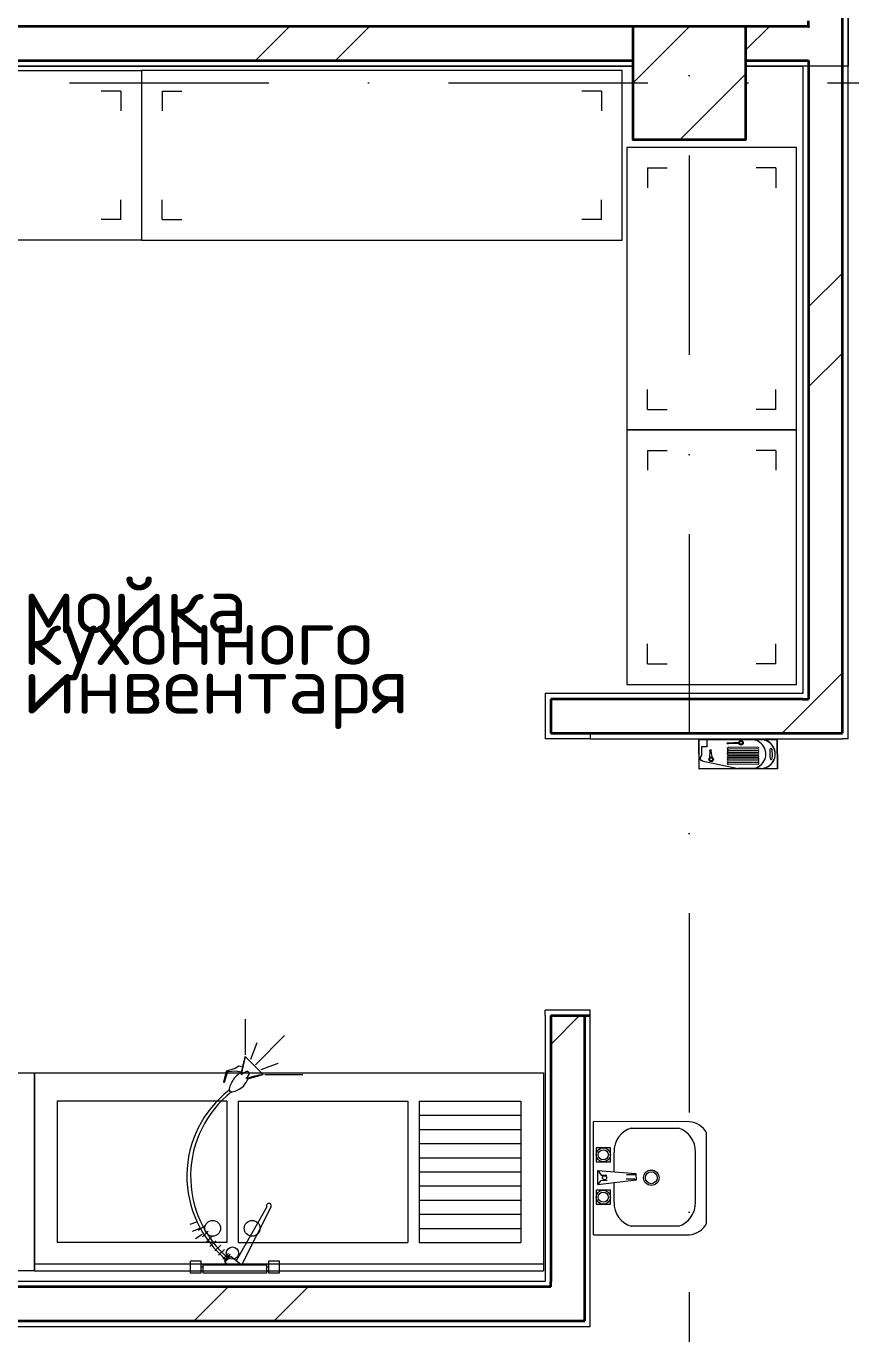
# Model space of a CAD drawing. Header units: millimetres. Extents: x -34838 to 729576, y -214038 to 121482.
# Drawn here: x 570096 to 573013, y -96163 to -91537 of the extents above; entities that cross this region are included whole.
import ezdxf
from ezdxf.enums import TextEntityAlignment as Align

# ---------------------------------------------------------------- set-up
doc = ezdxf.new("R2010")
doc.units = ezdxf.units.MM
doc.header["$MEASUREMENT"] = 0
doc.linetypes.add('Штрихпунктирная', pattern=[1340.555525, 705.555534, -352.777767, 0, -282.222223])
for name, color, linetype, lineweight in [('0_Ном._пера__1', 7, 'Continuous', 13), ('А _ ОСІ КООРДИНАЦІЙНІ.3D_Ном._пера__105', 7, 'Continuous', 13), ('А _ ОСІ КООРДИНАЦІЙНІ.3D_Ном._пера__25', 7, 'Continuous', 0), ('АБ _ 0 _ СТІНИ _ ЗОВНІШНІ .3D_Ном._пера__27', 7, 'Continuous', 35), ('АБ _ 0 _ СТІНИ _ ЗОВНІШНІ .3D_Ном._пера__87', 7, 'Continuous', 13), ('АБ _ 0 _ СТІНИ _ ПЕРЕГОРОДКИ (ГК).3D_Ном._пера__27', 7, 'Continuous', 35), ('АБ _ 0 _ СТІНИ _ ПЕРЕГОРОДКИ (ГК).3D_Ном._пера__87', 7, 'Continuous', 13), ('АБ _ 1 _ КОЛОНИ _ КБ.3D_Ном._пера__28', 7, 'Continuous', 35), ('Двери ARCHICAD_Ном._пера__87', 7, 'Continuous', 13)]:
    doc.layers.add(name, color=color, linetype=linetype, lineweight=lineweight)
for name, color, linetype in [('А _ ОСІ КООРДИНАЦІЙНІ.3D', 7, 'Continuous'), ('АБ _ 0 _ СТІНИ _ ЗОВНІШНІ .3D', 7, 'Continuous'), ('АБ _ 0 _ СТІНИ _ ПЕРЕГОРОДКИ (ГК).3D', 7, 'Continuous'), ('АБ _ 1 _ КОЛОНИ _ КБ.3D', 7, 'Continuous'), ('АП _ ТЕП _ ЗОНИ ПРИМІЩЕНЬ .3D', 7, 'Continuous'), ('Двери ARCHICAD', 7, 'Continuous')]:
    doc.layers.add(name, color=color, linetype=linetype)
doc.styles.add('СГЕНЕРИР_СТИЛЬ_1', font='Arial.ttf')
doc.styles.add('СГЕНЕРИР_СТИЛЬ_2', font='txt.shx')
pattern_1 = [(45, (518441.8, -97737.7), (-707.107, 707.107), []), (45, (518300.3, -97596.3), (-707.107, 707.107), [])]

# ---------------------------------------------------------------- blocks, each defined once
blk = doc.blocks.new('Стена_71_1', base_point=(548806.8, -91597.7))
at = {"layer": 'АБ _ 0 _ СТІНИ _ ЗОВНІШНІ .3D', "linetype": 'Continuous', "lineweight": 0, "true_color": 0x000000}
h = blk.add_hatch(dxfattribs=at)
h.set_pattern_fill('М___ЦЕГЛА_ОБЛИЧКУВАЛЬНА__3B', color=18, style=0, pattern_type=2)
h.set_pattern_definition(pattern_1)
h.paths.add_polyline_path([(568761.8, -91537.7), (568761.8, -91657.7), (572241.8, -91657.7), (572241.8, -91537.7)])
h = blk.add_hatch(dxfattribs=at)
h.set_pattern_fill('М___ЦЕГЛА_ОБЛИЧКУВАЛЬНА__3B', color=18, style=0, pattern_type=2)
h.set_pattern_definition(pattern_1)
h.paths.add_polyline_path([(572641.8, -91657.7), (572863.8, -91657.7), (572863.8, -91537.7), (572641.8, -91537.7)])
h = blk.add_hatch(dxfattribs=at)
h.set_pattern_fill('М___ЦЕГЛА_ОБЛИЧКУВАЛЬНА__3B', color=18, style=0, pattern_type=2)
h.set_pattern_definition(pattern_1)
h.paths.add_polyline_path([(572863.8, -91657.7), (572983.8, -91657.7), (572863.8, -91537.7)])
h = blk.add_hatch(dxfattribs=at)
h.set_pattern_fill('М___ЦЕГЛА_ОБЛИЧКУВАЛЬНА__3B', color=18, style=0, pattern_type=2)
h.set_pattern_definition(pattern_1)
h.paths.add_polyline_path([(572863.8, -91537.7), (572983.8, -91657.7), (572983.8, -91537.7)])
at = {"layer": 'АБ _ 0 _ СТІНИ _ ЗОВНІШНІ .3D_Ном._пера__27', "color": 7, "linetype": 'Continuous', "lineweight": 35}
for p, q in [((572863.8, -91537.7), (572863.8, -91517.7)), ((572241.8, -91537.7), (568761.8, -91537.7)), ((572863.8, -91537.7), (572641.8, -91537.7)), ((572983.8, -91657.7), (572983.8, -91537.7)), ((568761.8, -91657.7), (572241.8, -91657.7)), ((572641.8, -91657.7), (572863.8, -91657.7)), ((572863.8, -91657.7), (572863.8, -91677.7)), ((572983.8, -91677.7), (572983.8, -91657.7))]:
    blk.add_line(p, q, dxfattribs=at)
blk.add_point((572863.8, -91537.7), dxfattribs=at)
at = {"layer": 'АБ _ 0 _ СТІНИ _ ЗОВНІШНІ .3D_Ном._пера__87', "color": 7, "linetype": 'Continuous', "lineweight": 13, "flags": 128}
for points in [[(568781.8, -91677.7), (572241.8, -91677.7)], [(572641.8, -91677.7), (572843.8, -91677.7)], [(573003.8, -91677.7), (573003.8, -91657.7)]]:
    blk.add_lwpolyline(points, dxfattribs=at)
blk = doc.blocks.new('Стена_77_1', base_point=(572923.8, -91597.7))
at = {"layer": 'АБ _ 0 _ СТІНИ _ ЗОВНІШНІ .3D', "linetype": 'Continuous', "lineweight": 0, "true_color": 0x000000}
h = blk.add_hatch(dxfattribs=at)
h.set_pattern_fill('М___ЦЕГЛА_ОБЛИЧКУВАЛЬНА__3B', color=18, style=0, pattern_type=2)
h.set_pattern_definition(pattern_1)
h.paths.add_polyline_path([(572983.8, -91537.7), (572983.8, -85887.7), (572863.8, -85887.7), (572863.8, -91537.7)])
at = {"layer": 'АБ _ 0 _ СТІНИ _ ЗОВНІШНІ .3D_Ном._пера__27', "color": 7, "linetype": 'Continuous', "lineweight": 35}
for p, q in [((572983.8, -91537.7), (572983.8, -85887.7)), ((572863.8, -91537.7), (572863.8, -91517.7)), ((572983.8, -91657.7), (572983.8, -91537.7))]:
    blk.add_line(p, q, dxfattribs=at)
at = {"layer": 'АБ _ 0 _ СТІНИ _ ЗОВНІШНІ .3D_Ном._пера__87', "color": 7, "linetype": 'Continuous', "lineweight": 13, "flags": 128}
blk.add_lwpolyline([(573003.8, -91657.7), (573003.8, -85887.7)], dxfattribs=at)
blk = doc.blocks.new('Стена_107_1', base_point=(568701.8, -96057.7))
at = {"layer": 'АБ _ 0 _ СТІНИ _ ПЕРЕГОРОДКИ (ГК).3D', "linetype": 'Continuous', "lineweight": 0, "true_color": 0x000000}
h = blk.add_hatch(dxfattribs=at)
h.set_pattern_fill('М___ЦЕГЛА_ОБЛИЧКУВАЛЬНА__3B', color=18, style=0, pattern_type=2)
h.set_pattern_definition(pattern_1)
h.paths.add_polyline_path([(571951.8, -95997.7), (568761.8, -95997.7), (568761.8, -96117.7), (571951.8, -96117.7)])
h = blk.add_hatch(dxfattribs=at)
h.set_pattern_fill('М___ЦЕГЛА_ОБЛИЧКУВАЛЬНА__3B', color=18, style=0, pattern_type=2)
h.set_pattern_definition(pattern_1)
h.paths.add_polyline_path([(571951.8, -96117.7), (572071.8, -96117.7), (571951.8, -95997.7)])
h = blk.add_hatch(dxfattribs=at)
h.set_pattern_fill('М___ЦЕГЛА_ОБЛИЧКУВАЛЬНА__3B', color=18, style=0, pattern_type=2)
h.set_pattern_definition(pattern_1)
h.paths.add_polyline_path([(572071.8, -95997.7), (571951.8, -95997.7), (572071.8, -96117.7)])
at = {"layer": 'АБ _ 0 _ СТІНИ _ ПЕРЕГОРОДКИ (ГК).3D_Ном._пера__27', "color": 7, "linetype": 'Continuous', "lineweight": 35}
for p, q in [((568761.8, -95997.7), (568781.8, -95997.7)), ((571951.8, -95997.7), (568781.8, -95997.7)), ((571951.8, -95997.7), (571951.8, -95977.7)), ((572071.8, -96117.7), (572071.8, -95997.7)), ((568641.8, -96117.7), (568761.8, -96117.7)), ((568761.8, -96117.7), (571951.8, -96117.7)), ((571951.8, -96117.7), (572071.8, -96117.7))]:
    blk.add_line(p, q, dxfattribs=at)
at = {"layer": 'АБ _ 0 _ СТІНИ _ ПЕРЕГОРОДКИ (ГК).3D_Ном._пера__87', "color": 7, "linetype": 'Continuous', "lineweight": 13, "flags": 128}
for points in [[(571931.8, -95977.7), (568781.8, -95977.7)], [(568641.8, -96137.7), (572091.8, -96137.7)], [(572091.8, -96137.7), (572091.8, -96117.7)]]:
    blk.add_lwpolyline(points, dxfattribs=at)
blk = doc.blocks.new('Стена_108_1', base_point=(572923.8, -91597.7))
at = {"layer": 'АБ _ 0 _ СТІНИ _ ПЕРЕГОРОДКИ (ГК).3D', "linetype": 'Continuous', "lineweight": 0, "true_color": 0x000000}
h = blk.add_hatch(dxfattribs=at)
h.set_pattern_fill('М___ЦЕГЛА_ОБЛИЧКУВАЛЬНА__3B', color=18, style=0, pattern_type=2)
h.set_pattern_definition(pattern_1)
h.paths.add_polyline_path([(572983.8, -91657.7), (572863.8, -91657.7), (572863.8, -91677.7), (572983.8, -91677.7)])
h = blk.add_hatch(dxfattribs=at)
h.set_pattern_fill('М___ЦЕГЛА_ОБЛИЧКУВАЛЬНА__3B', color=18, style=0, pattern_type=2)
h.set_pattern_definition(pattern_1)
h.paths.add_polyline_path([(572983.8, -93917.7), (572983.8, -91677.7), (572863.8, -91677.7), (572863.8, -93917.7)])
h = blk.add_hatch(dxfattribs=at)
h.set_pattern_fill('М___ЦЕГЛА_ОБЛИЧКУВАЛЬНА__3B', color=18, style=0, pattern_type=2)
h.set_pattern_definition(pattern_1)
h.paths.add_polyline_path([(572983.8, -93917.7), (572863.8, -93917.7), (572983.8, -94037.7)])
h = blk.add_hatch(dxfattribs=at)
h.set_pattern_fill('М___ЦЕГЛА_ОБЛИЧКУВАЛЬНА__3B', color=18, style=0, pattern_type=2)
h.set_pattern_definition(pattern_1)
h.paths.add_polyline_path([(572863.8, -93917.7), (572863.8, -94037.7), (572983.8, -94037.7)])
at = {"layer": 'АБ _ 0 _ СТІНИ _ ЗОВНІШНІ .3D_Ном._пера__27', "color": 7, "linetype": 'Continuous', "lineweight": 35}
for p, q in [((572863.8, -91657.7), (572863.8, -91677.7)), ((572983.8, -91677.7), (572983.8, -91657.7))]:
    blk.add_line(p, q, dxfattribs=at)
at = {"layer": 'АБ _ 0 _ СТІНИ _ ПЕРЕГОРОДКИ (ГК).3D_Ном._пера__27', "color": 7, "linetype": 'Continuous', "lineweight": 35}
for p, q in [((572863.8, -91677.7), (572863.8, -93917.7)), ((572983.8, -93917.7), (572983.8, -91677.7)), ((572843.8, -93917.7), (572863.8, -93917.7)), ((572983.8, -94037.7), (572983.8, -93917.7)), ((572863.8, -94037.7), (572983.8, -94037.7))]:
    blk.add_line(p, q, dxfattribs=at)
at = {"layer": 'АБ _ 0 _ СТІНИ _ ПЕРЕГОРОДКИ (ГК).3D_Ном._пера__87', "color": 7, "linetype": 'Continuous', "lineweight": 13, "flags": 128}
for points in [[(572843.8, -91677.7), (572843.8, -93897.7)], [(573003.8, -94057.7), (573003.8, -91677.7)], [(573003.8, -94057.7), (572983.8, -94057.7)]]:
    blk.add_lwpolyline(points, dxfattribs=at)
blk = doc.blocks.new('Стена_109_1', base_point=(572923.8, -93977.7))
at = {"layer": 'АБ _ 0 _ СТІНИ _ ПЕРЕГОРОДКИ (ГК).3D', "linetype": 'Continuous', "lineweight": 0, "true_color": 0x000000}
h = blk.add_hatch(dxfattribs=at)
h.set_pattern_fill('М___ЦЕГЛА_ОБЛИЧКУВАЛЬНА__3B', color=18, style=0, pattern_type=2)
h.set_pattern_definition(pattern_1)
h.paths.add_polyline_path([(572071.8, -93917.7), (571951.8, -93917.7), (572071.8, -94037.7)])
h = blk.add_hatch(dxfattribs=at)
h.set_pattern_fill('М___ЦЕГЛА_ОБЛИЧКУВАЛЬНА__3B', color=18, style=0, pattern_type=2)
h.set_pattern_definition(pattern_1)
h.paths.add_polyline_path([(572071.8, -94037.7), (571951.8, -93917.7), (571951.8, -94037.7)])
h = blk.add_hatch(dxfattribs=at)
h.set_pattern_fill('М___ЦЕГЛА_ОБЛИЧКУВАЛЬНА__3B', color=18, style=0, pattern_type=2)
h.set_pattern_definition(pattern_1)
h.paths.add_polyline_path([(572071.8, -94037.7), (572863.8, -94037.7), (572863.8, -93917.7), (572071.8, -93917.7)])
at = {"layer": 'АБ _ 0 _ СТІНИ _ ПЕРЕГОРОДКИ (ГК).3D_Ном._пера__27', "color": 7, "linetype": 'Continuous', "lineweight": 35}
for p, q in [((572071.8, -93917.7), (571951.8, -93917.7)), ((571951.8, -93917.7), (571951.8, -94037.7)), ((572843.8, -93917.7), (572071.8, -93917.7)), ((572843.8, -93917.7), (572863.8, -93917.7)), ((572071.8, -94037.7), (572863.8, -94037.7)), ((572863.8, -94037.7), (572983.8, -94037.7))]:
    blk.add_line(p, q, dxfattribs=at)
at = {"layer": 'АБ _ 0 _ СТІНИ _ ПЕРЕГОРОДКИ (ГК).3D_Ном._пера__87', "color": 7, "linetype": 'Continuous', "lineweight": 13, "flags": 128}
for points in [[(572843.8, -93897.7), (571931.8, -93897.7)], [(571931.8, -93897.7), (571931.8, -93917.7)], [(572091.8, -94057.7), (572983.8, -94057.7)]]:
    blk.add_lwpolyline(points, dxfattribs=at)
blk = doc.blocks.new('Прямоугольный Дверной Проем 22_3')
at = {"layer": 'Двери ARCHICAD_Ном._пера__87', "color": 7, "linetype": 'Continuous', "lineweight": 13}
for p, q in [((-500, 160), (-480, 160)), ((-480, 0), (-480, 160)), ((500, 160), (480, 160)), ((480, 0), (480, 160))]:
    blk.add_line(p, q, dxfattribs=at)
blk = doc.blocks.new('Стена_110_1', base_point=(572011.8, -93977.7))
at = {"layer": 'АБ _ 0 _ СТІНИ _ ПЕРЕГОРОДКИ (ГК).3D', "linetype": 'Continuous', "lineweight": 0, "true_color": 0x000000}
h = blk.add_hatch(dxfattribs=at)
h.set_pattern_fill('М___ЦЕГЛА_ОБЛИЧКУВАЛЬНА__3B', color=18, style=0, pattern_type=2)
h.set_pattern_definition(pattern_1)
h.paths.add_polyline_path([(571951.8, -95997.7), (572071.8, -95997.7), (572071.8, -95037.7), (571951.8, -95037.7)])
at = {"layer": 'АБ _ 0 _ СТІНИ _ ПЕРЕГОРОДКИ (ГК).3D_Ном._пера__27', "color": 7, "linetype": 'Continuous', "lineweight": 35}
for p, q in [((571951.8, -93917.7), (571951.8, -94037.7)), ((571951.8, -94037.7), (572091.8, -94037.7)), ((571951.8, -95037.7), (571951.8, -95977.7)), ((571951.8, -95037.7), (572091.8, -95037.7)), ((572071.8, -95997.7), (572071.8, -95037.7)), ((571951.8, -95997.7), (571951.8, -95977.7)), ((572071.8, -96117.7), (572071.8, -95997.7))]:
    blk.add_line(p, q, dxfattribs=at)
at = {"layer": 'АБ _ 0 _ СТІНИ _ ПЕРЕГОРОДКИ (ГК).3D_Ном._пера__87', "color": 7, "linetype": 'Continuous', "lineweight": 13}
for p, q in [((571931.8, -94037.7), (571931.8, -94057.7)), ((572091.8, -94057.7), (571931.8, -94057.7)), ((572091.8, -94037.7), (572091.8, -94057.7)), ((572091.8, -95017.7), (571931.8, -95017.7)), ((571931.8, -95037.7), (571931.8, -95017.7)), ((572091.8, -95037.7), (572091.8, -95017.7))]:
    blk.add_line(p, q, dxfattribs=at)
at = {"layer": 'АБ _ 0 _ СТІНИ _ ПЕРЕГОРОДКИ (ГК).3D_Ном._пера__87', "color": 7, "linetype": 'Continuous', "lineweight": 13, "flags": 128}
for points in [[(571931.8, -93917.7), (571931.8, -94037.7)], [(571931.8, -95037.7), (571931.8, -95977.7)], [(572091.8, -96117.7), (572091.8, -95037.7)]]:
    blk.add_lwpolyline(points, dxfattribs=at)
at = {"layer": 'Двери ARCHICAD', "color": 7, "linetype": 'Continuous', "lineweight": 18, "zscale": 1000, "rotation": 90}
blk.add_blockref('Прямоугольный Дверной Проем 22_3', (572091.8, -94537.7), dxfattribs=at)
blk = doc.blocks.new('Колонна_53_1', base_point=(572441.8, -91737.7))
at = {"layer": 'АБ _ 1 _ КОЛОНИ _ КБ.3D', "linetype": 'Continuous', "lineweight": 0, "true_color": 0x000000}
h = blk.add_hatch(dxfattribs=at)
h.set_pattern_fill('М___БЕТОН_АРМОВАНИЙ___З__C0', color=18, style=0, pattern_type=2)
h.set_pattern_definition([(45, (518441.76, -97737.7), (-367.6955, 367.6955), []), (45, (518257.9, -97553.85), (-367.6955, 367.6955), [390, -130, 0, -130])])
h.paths.add_polyline_path([(572641.8, -91537.7), (572241.8, -91537.7), (572241.8, -91937.7), (572641.8, -91937.7)])
at = {"layer": 'АБ _ 1 _ КОЛОНИ _ КБ.3D_Ном._пера__28', "color": 7, "linetype": 'Continuous', "lineweight": 35, "flags": 128}
blk.add_lwpolyline([(572641.8, -91537.7), (572241.8, -91537.7), (572241.8, -91937.7), (572641.8, -91937.7)], close=True, dxfattribs=at)
blk = doc.blocks.new('Стандартный Маркер Сетки')
at = {"layer": 'А _ ОСІ КООРДИНАЦІЙНІ.3D_Ном._пера__105', "color": 7, "linetype": 'Штрихпунктирная', "lineweight": 13}
blk.add_line((500, 0), (18399.2, 0), dxfattribs=at)
at = {"layer": 'А _ ОСІ КООРДИНАЦІЙНІ.3D_Ном._пера__25', "color": 7, "lineweight": 0, "style": 'СГЕНЕРИР_СТИЛЬ_1'}
blk.add_attdef('AC_MarkerText_1', text='', height=700, rotation=90, dxfattribs=at).set_placement((19899.2, 40), align=Align.MIDDLE_CENTER)
blk = doc.blocks.new('Стандартный Маркер Сетки_2')
at = {"layer": 'А _ ОСІ КООРДИНАЦІЙНІ.3D_Ном._пера__105', "color": 7, "linetype": 'Штрихпунктирная', "lineweight": 13}
blk.add_line((500, 0), (99754.182117, 0), dxfattribs=at)
at = {"layer": 'А _ ОСІ КООРДИНАЦІЙНІ.3D_Ном._пера__25', "color": 7, "lineweight": 0, "style": 'СГЕНЕРИР_СТИЛЬ_1'}
blk.add_attdef('AC_MarkerText_1', text='', height=700, dxfattribs=at).set_placement((-1000, 40.005), align=Align.MIDDLE_CENTER)

msp = doc.modelspace()

# ---------------------------------------------------------------- linework, layer by layer
at = {"layer": '0_Ном._пера__1', "color": 7, "linetype": 'Continuous', "lineweight": 13}
for p, q in [((572475.7, -94060.8), (572752.7, -94059.2)), ((572476.3, -94165.8), (572475.7, -94060.8)), ((572476.7, -94061.8), (572751.7, -94060.2)), ((572477.3, -94164.8), (572476.7, -94061.8)), ((572503.7, -94062.1), (572503.8, -94086.1)), ((572751.7, -94060.2), (572752.3, -94163.2)), ((572752.7, -94059.2), (572753.3, -94164.2)), ((572503.8, -94086.1), (572484.8, -94086.2)), ((572484.8, -94086.2), (572485, -94118.7)), ((572684.8, -94088.1), (572578.8, -94088.7)), ((572684.9, -94094.1), (572578.9, -94094.7)), ((572684.9, -94100.1), (572578.9, -94100.7)), ((572684.9, -94106.1), (572578.9, -94106.7)), ((572482.5, -94122.7), (572480, -94122.7)), ((572480, -94122.7), (572480.1, -94132.2)), ((572480.1, -94132.2), (572482.6, -94132.2)), ((572485, -94118.7), (572482.5, -94118.7)), ((572482.5, -94118.7), (572482.5, -94122.7)), ((572482.6, -94132.2), (572482.6, -94133.7)), ((572482.6, -94133.7), (572485.6, -94133.7)), ((572485.6, -94133.7), (572485.6, -94136.2)), ((572485.6, -94136.2), (572614.8, -94163.5)), ((572685, -94112.1), (572579, -94112.7)), ((572685, -94118.1), (572579, -94118.7)), ((572685, -94124.1), (572579, -94124.7)), ((572685.1, -94130.1), (572579.1, -94130.7)), ((572685.1, -94136.1), (572579.1, -94136.7)), ((572685.1, -94142.1), (572579.1, -94142.7)), ((572685.2, -94148.1), (572579.2, -94148.7)), ((572753.3, -94164.2), (572476.3, -94165.8)), ((572752.3, -94163.2), (572477.3, -94164.8)), ((572693.8, -94163.1), (572614.8, -94163.5)), ((572693.8, -94163.1), (572693.8, -94164.6)), ((570871.8, -95176.7), (570871.8, -95050.5)), ((570907.9, -95211.3), (571010, -95107.6)), ((570891.3, -95191.7), (570913.9, -95133.1)), ((570849.1, -95215.9), (570836.2, -95225)), ((570858.2, -95219.1), (570849.1, -95215.9)), ((570935.2, -95245.3), (570871.3, -95182.2)), ((570927.4, -95227.8), (570987.5, -95205.3)), ((570126, -95240.3), (571926, -95240.3)), ((570126, -95940.3), (570126, -95240.3)), ((570803.5, -95233.6), (570794.9, -95272.8)), ((570797.6, -95273.3), (570809.4, -95235.7)), ((570836.2, -95225), (570803.5, -95233.6)), ((570809.4, -95235.7), (570837.8, -95232.5)), ((570837.8, -95232.5), (570857.2, -95236.8)), ((570940.9, -95245.8), (571074.6, -95245.9)), ((571926, -95240.3), (571926, -95940.3)), ((570794.9, -95272.8), (570797.6, -95273.3)), ((570806, -95340.3), (570206, -95340.3)), ((570206, -95340.3), (570206, -95840.3)), ((570806, -95340.3), (570806, -95840.3)), ((570846, -95340.3), (571446, -95340.3)), ((570846, -95340.3), (570846, -95840.3)), ((571446, -95340.3), (571446, -95840.3)), ((571486, -95340.3), (571846, -95340.3)), ((571486, -95340.3), (571486, -95840.3)), ((571846, -95340.3), (571846, -95840.3)), ((571486, -95390.3), (571846, -95390.3)), ((571486, -95440.3), (571846, -95440.3)), ((572442.8, -95412.8), (572102.8, -95412.6)), ((572102.8, -95812.6), (572102.8, -95412.6)), ((572236, -95435.6), (572403.4, -95435.6)), ((571486, -95490.3), (571846, -95490.3)), ((572502.8, -95772.8), (572502.8, -95452.8)), ((571486, -95540.3), (571846, -95540.3)), ((572112.6, -95505), (572112.6, -95555)), ((572162.6, -95505), (572112.6, -95505)), ((572162.6, -95555), (572162.6, -95505)), ((572176, -95590.1), (572176, -95520.6)), ((572463.4, -95697.8), (572463.4, -95520.6)), ((572463.4, -95697.8), (572463.4, -95520.6)), ((572112.6, -95555), (572162.6, -95555)), ((572118.2, -95635.2), (572118.2, -95585.2)), ((572118.2, -95585.2), (572252.5, -95596.6)), ((572118.7, -95585.5), (572129.8, -95601.5)), ((571486, -95590.3), (571846, -95590.3)), ((572253.8, -95619.9), (572118.7, -95635.9)), ((572118.7, -95635.9), (572129.8, -95621.1)), ((572129.8, -95601.5), (572150.6, -95601.5)), ((572129.8, -95621.1), (572151.9, -95619.9)), ((572176, -95697.8), (572176, -95629.1)), ((572248.9, -95616.2), (572218.2, -95616.2)), ((572250.1, -95600.3), (572219.4, -95600.3)), ((572253.8, -95621.1), (572248.9, -95616.2)), ((572253.8, -95597.8), (572250.1, -95600.3)), ((572252.5, -95596.6), (572253.8, -95619.9)), ((571486, -95640.3), (571846, -95640.3)), ((572162.6, -95655), (572112.6, -95655)), ((572112.6, -95655), (572112.6, -95705)), ((572162.6, -95705), (572162.6, -95655)), ((571486, -95690.3), (571846, -95690.3)), ((572112.6, -95705), (572162.6, -95705)), ((570677, -95775.7), (570704.1, -95765.7)), ((571486, -95740.3), (571846, -95740.3)), ((570684.9, -95799.6), (570712, -95789.6)), ((570694.8, -95826.5), (570719, -95810.9)), ((570704.7, -95796.3), (570729, -95780.7)), ((570719.8, -95820), (570740.7, -95800.1)), ((570732.7, -95838.9), (570753.6, -95819.1)), ((571486, -95790.3), (571846, -95790.3)), ((572102.8, -95812.6), (572442.8, -95812.8)), ((572403.4, -95782.8), (572236, -95782.8)), ((570806, -95840.3), (570206, -95840.3)), ((570746.6, -95853.9), (570767.5, -95834)), ((570763.8, -95869.8), (570784.7, -95849.9)), ((570776.7, -95884.7), (570797.6, -95864.8)), ((570846, -95840.3), (571446, -95840.3)), ((571486, -95840.3), (571846, -95840.3)), ((570791.6, -95898.7), (570812.5, -95878.8)), ((570796.3, -95906.6), (570817.2, -95886.7)), ((570797.6, -95901.6), (570818.5, -95881.7)), ((570799.3, -95909.6), (570820.2, -95889.7)), ((570126, -95915.3), (571926, -95915.3)), ((570126, -95940.3), (571926, -95940.3))]:
    msp.add_line(p, q, dxfattribs=at)
for points in [[(570504.3, -92294), (568804.3, -92294), (568804.3, -91694), (570504.3, -91694)], [(570504.3, -92294), (572204.3, -92294), (572204.3, -91694), (570504.3, -91694)], [(572221.2, -91965.5), (572221.2, -92965.5), (572821.2, -92965.5), (572821.2, -91965.5)], [(572221.2, -92965.5), (572221.2, -93865.5), (572821.2, -93865.5), (572821.2, -92965.5)], [(570126, -95940.3), (569955, -95940.3), (569955, -95240.3), (570126, -95240.3)], [(570677.6, -95949), (570677.6, -95905.5), (570714.3, -95905.5), (570714.3, -95949)], [(570954.7, -95949.1), (570954.7, -95905.6), (570991.4, -95905.6), (570991.4, -95949.1)]]:
    msp.add_lwpolyline(points, close=True, dxfattribs=at)
for points in [[(570431.6, -91766.8), (570361.6, -91766.8)], [(570431.6, -91766.8), (570431.6, -91836.8)], [(570577, -91766.8), (570577, -91836.8)], [(570577, -91766.8), (570647, -91766.8)], [(572131.6, -91766.8), (572061.6, -91766.8)], [(572131.6, -91766.8), (572131.6, -91836.8)], [(572293.9, -92038.2), (572363.9, -92038.2)], [(572293.9, -92038.2), (572293.9, -92108.2)], [(572748.5, -92038.2), (572678.5, -92038.2)], [(572748.5, -92038.2), (572748.5, -92108.2)], [(570431.6, -92221.3), (570431.6, -92151.3)], [(570577, -92221.3), (570577, -92151.3)], [(572131.6, -92221.3), (572131.6, -92151.3)], [(570431.6, -92221.3), (570361.6, -92221.3)], [(570577, -92221.3), (570647, -92221.3)], [(572131.6, -92221.3), (572061.6, -92221.3)], [(572293.9, -92892.7), (572293.9, -92822.7)], [(572748.5, -92892.7), (572748.5, -92822.7)], [(572293.9, -92892.7), (572363.9, -92892.7)], [(572748.5, -92892.7), (572678.5, -92892.7)], [(572293.9, -93038.2), (572363.9, -93038.2)], [(572293.9, -93038.2), (572293.9, -93108.2)], [(572748.5, -93038.2), (572678.5, -93038.2)], [(572748.5, -93038.2), (572748.5, -93108.2)], [(572293.9, -93792.7), (572293.9, -93722.7)], [(572748.5, -93792.7), (572748.5, -93722.7)], [(572293.9, -93792.7), (572363.9, -93792.7)], [(572748.5, -93792.7), (572678.5, -93792.7)], [(572752.7, -94059.2), (572753.3, -94164.2)], [(570799.3, -95909.6), (570811.8, -95919.6), (570856.6, -95919.6), (570820.2, -95889.7)], [(570722.5, -95927.1), (570714.3, -95927.1)], [(570722.5, -95942), (570714.3, -95942)], [(570946.5, -95919.2), (570946.5, -95949.1), (570722.5, -95949), (570722.5, -95919.1), (570811.2, -95919.1)], [(570856.1, -95919.2), (570946.5, -95919.2)], [(570954.7, -95927.1), (570946.5, -95927.1)], [(570954.7, -95942), (570946.5, -95942)]]:
    msp.add_lwpolyline(points, dxfattribs=at)
for points in [[(572514.9, -94123.8), (572515.8, -94101, -3.079144), (572518.4, -94100.5), (572521, -94122.7)], [(572617.7, -94076.5), (572580.5, -94075.1, -2.867), (572579.9, -94072.2), (572616.6, -94070.5)], [(570859, -95919.2), (570962.4, -95713.9, 1.623199), (570947.5, -95713.9), (570838.9, -95905)]]:
    msp.add_lwpolyline(points, format="xyb", dxfattribs=at)
msp.add_lwpolyline([(570817.1, -95305.2, 0.239534), (570824.8, -95307.5, 0.084415), (570845, -95300.4, 0.042268), (570864.7, -95287.2, 0.030917), (570882.5, -95260.2, 0.018265), (570935.2, -95245.3, 0.015636), (570873, -95260.4, 0.092743), (570885.4, -95245.3, 0.239534), (570882.9, -95237.7, 0.239534), (570875.3, -95235.4, 0.086481), (570857.7, -95246.8, 0.015152), (570871.3, -95182.2, 0.017666), (570857.3, -95237, 0.032293), (570833.7, -95257.1, 0.042268), (570821.1, -95277.2, 0.084415), (570814.6, -95297.6, 0.239534)], format="xyb", close=True, dxfattribs=at)
for centre, radius in [((572624.6, -94072.2), 8.14), ((572624.6, -94072.2), 5.32), ((572519.2, -94130.7), 8.14), ((572519.2, -94130.7), 5.32), ((572137.6, -95530), 25), ((572137.6, -95530), 18), ((572307.5, -95611.1), 27.2), ((572142.1, -95611.3), 7.37), ((572307.5, -95611.1), 21.1), ((572137.6, -95680), 25), ((572137.6, -95680), 18), ((570756, -95790.3), 28), ((570896, -95790.3), 28), ((570826, -95877.8), 22)]:
    msp.add_circle(centre, radius, dxfattribs=at)
for centre, radius, start, end in [((572661.5, -94112.2), 51, 269.2025, 91.4354), ((572694.5, -94112), 51, 269.2025, 91.4354), ((572694.5, -94112), 51.5, 269.7654, 90.8725), ((572578.9, -94091.7), 3, 90.3185, 270.3185), ((572578.9, -94097.7), 3, 90.3185, 270.3185), ((572578.9, -94103.7), 3, 90.3185, 270.3185), ((572579, -94109.7), 3, 90.3185, 270.3185), ((572684.9, -94091.1), 3, 270.319, 90.319), ((572684.9, -94097.1), 3, 270.319, 90.319), ((572684.9, -94103.1), 3, 270.319, 90.319), ((572685, -94109.1), 3, 270.319, 90.319), ((572579, -94115.7), 3, 90.3185, 270.3185), ((572579, -94121.7), 3, 90.3185, 270.3185), ((572579.1, -94127.7), 3, 90.3185, 270.3185), ((572579.1, -94133.7), 3, 90.3185, 270.3185), ((572579.1, -94139.7), 3, 90.3185, 270.3185), ((572579.2, -94145.7), 3, 90.3185, 270.3185), ((572685, -94115.1), 3, 270.319, 90.319), ((572685, -94121.1), 3, 270.319, 90.319), ((572685.1, -94127.1), 3, 270.319, 90.319), ((572685.1, -94133.1), 3, 270.319, 90.319), ((572685.1, -94139.1), 3, 270.319, 90.319), ((572685.2, -94145.1), 3, 270.319, 90.319), ((571047.9, -95605.2), 383.1, 127.6539, 230.948), ((571059.3, -95606.3), 381.3, 128.4323, 229.6736), ((572261.7, -95517.5), 85.8, 107.4511, 182.1137), ((572377.7, -95517.5), 85.8, 357.8863, 72.5489), ((572437.3, -95486), 73.4, 26.8926, 85.7273), ((572261.7, -95700.9), 85.8, 177.8863, 252.5489), ((572377.7, -95700.9), 85.8, 287.4511, 2.1137), ((572437.3, -95739.6), 73.4, 274.2727, 333.1074)]:
    msp.add_arc(centre, radius, start, end, dxfattribs=at)
msp.add_ellipse((572731, -94111.8), major_axis=(0.4, -21.5), ratio=0.163011, dxfattribs=at)
at = {"layer": 'АП _ ТЕП _ ЗОНИ ПРИМІЩЕНЬ .3D', "color": 254, "linetype": 'Continuous', "lineweight": 0, "true_color": 0xddc2d0, "flags": 128}
msp.add_lwpolyline([(566641.8, -97917.7), (572241.8, -97917.7), (572241.8, -97537.7), (572641.8, -97537.7), (572641.8, -97917.7), (578016.8, -97917.7), (578016.8, -97537.7), (578416.8, -97537.7), (578416.8, -97917.7), (578466.8, -97917.7), (578466.8, -97537.7), (581521.8, -97537.7), (581521.8, -91937.7), (581521.8, -91537.7), (581521.8, -85887.7), (573003.8, -85887.7), (573003.8, -91677.7), (572641.8, -91677.7), (572641.8, -91937.7), (572241.8, -91937.7), (572241.8, -91677.7), (566641.8, -91677.7)], dxfattribs=at)

# ---------------------------------------------------------------- block references
at = {"layer": 'А _ ОСІ КООРДИНАЦІЙНІ.3D', "color": 7, "linetype": 'Continuous', "lineweight": 60, "zscale": 1000, "rotation": 270}
msp.add_blockref('Стандартный Маркер Сетки', (572441.8, -84790.6), dxfattribs=at)
at = {"layer": 'А _ ОСІ КООРДИНАЦІЙНІ.3D', "color": 7, "linetype": 'Continuous', "lineweight": 60, "zscale": 1000}
msp.add_blockref('Стандартный Маркер Сетки_2', (513441.8, -91737.7), dxfattribs=at)
at = {"layer": 'АБ _ 0 _ СТІНИ _ ЗОВНІШНІ .3D', "color": 7, "lineweight": 20}
for name, p in [('Стена_77_1', (572923.8, -91597.7)), ('Стена_71_1', (548806.8, -91597.7))]:
    msp.add_blockref(name, p, dxfattribs=at)
at = {"layer": 'АБ _ 0 _ СТІНИ _ ПЕРЕГОРОДКИ (ГК).3D', "color": 7, "lineweight": 20}
for name, p in [('Стена_108_1', (572923.8, -91597.7)), ('Стена_109_1', (572923.8, -93977.7)), ('Стена_110_1', (572011.8, -93977.7)), ('Стена_107_1', (568701.8, -96057.7))]:
    msp.add_blockref(name, p, dxfattribs=at)
at = {"layer": 'АБ _ 1 _ КОЛОНИ _ КБ.3D', "color": 7, "lineweight": 35}
msp.add_blockref('Колонна_53_1', (572441.8, -91737.7), dxfattribs=at)

# ---------------------------------------------------------------- texts
at = {"layer": '0_Ном._пера__1', "color": 7, "linetype": 'Continuous', "lineweight": 13, "char_height": 200, "attachment_point": 7, "style": 'СГЕНЕРИР_СТИЛЬ_2'}
for s, insert in [('\\A1;{\\pql;\\Ftxt.shx;мойка}', (570085, -93685.1)), ('\\A1;{\\pql;\\Ftxt.shx;кухонного}', (570085, -93851.3)), ('\\A1;{\\pql;\\Ftxt.shx;инвентаря}', (570085, -94023.5))]:
    msp.add_mtext(s, dxfattribs=dict(at, insert=insert))

doc.saveas('drawing.dxf')
